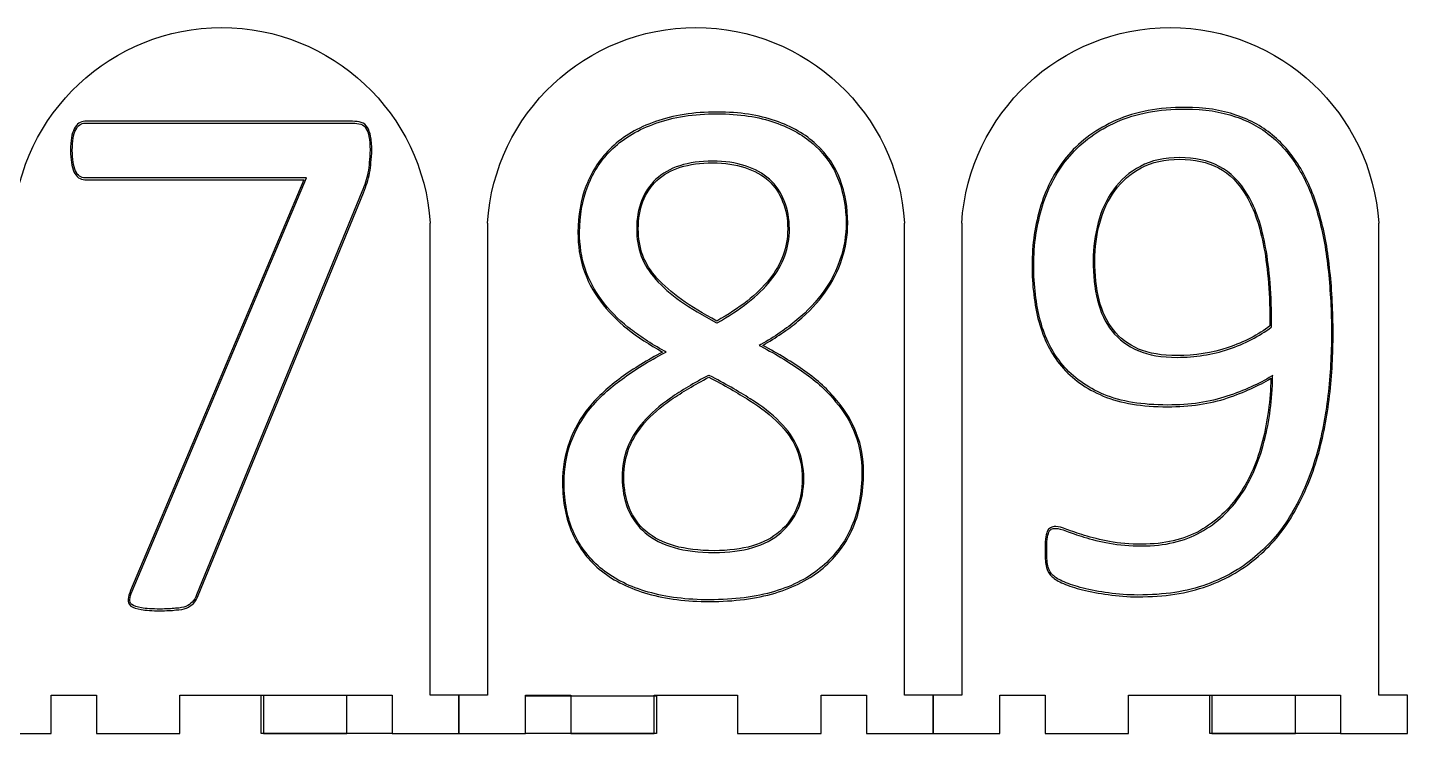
# Model space of a CAD drawing. Header units: millimetres. Extents: x 2 to 252, y -164 to -3.
# Drawn here: x 107.1 to 251.8, y -163.6 to -89.6 of the extents above; entities that cross this region are included whole.
import ezdxf

# ---------------------------------------------------------------- set-up
doc = ezdxf.new("R2010")
doc.units = ezdxf.units.MM
doc.layers.get('0').update_dxf_attribs({"linetype": 'CONTINUOUS'})

msp = doc.modelspace()

# ---------------------------------------------------------------- linework, layer by layer
for p, q in [((112.54, -99.8), (112.54, -99.79)), ((112.54, -99.79), (112.54, -99.79)), ((141.14, -99.42), (113.09, -99.42)), ((113.09, -99.61), (141.14, -99.61)), ((142.01, -99.73), (142.01, -99.73)), ((172.92, -99.45), (172.92, -99.45)), ((172.98, -99.63), (172.98, -99.63)), ((185.46, -99.55), (185.46, -99.55)), ((185.46, -99.55), (185.46, -99.55)), ((185.51, -99.38), (185.51, -99.38)), ((233.76, -98.94), (233.76, -98.94)), ((233.76, -98.94), (233.76, -98.94)), ((233.82, -98.77), (233.82, -98.77)), ((111.66, -101.15), (111.66, -101.15)), ((111.66, -101.15), (111.66, -101.16)), ((112.12, -100.31), (112.13, -100.31)), ((112.13, -100.31), (112.13, -100.31)), ((142.55, -100.15), (142.55, -100.16)), ((142.55, -100.16), (142.56, -100.16)), ((237.75, -101.19), (237.75, -101.19)), ((237.86, -101.05), (237.86, -101.05)), ((168.35, -102.12), (168.35, -102.12)), ((189.68, -101.99), (189.68, -101.99)), ((189.68, -101.99), (189.68, -101.99)), ((142.91, -103.71), (142.91, -103.72)), ((142.91, -103.72), (142.91, -103.72)), ((111.93, -104.71), (111.93, -104.71)), ((111.93, -104.71), (111.93, -104.71)), ((136.33, -105.36), (113.09, -105.36)), ((113.09, -105.55), (136.06, -105.55)), ((136.06, -105.55), (117.88, -148.6)), ((118.04, -148.68), (136.33, -105.36)), ((142.77, -104.81), (142.77, -104.81)), ((142.77, -104.81), (142.77, -104.81)), ((142.94, -104.85), (142.94, -104.85)), ((182.29, -104.27), (182.29, -104.28)), ((223.88, -104.31), (223.88, -104.31)), ((240.6, -104.74), (240.61, -104.74)), ((142.14, -106.83), (124.8, -149.08)), ((124.97, -149.15), (142.3, -106.91)), ((142.51, -105.82), (142.51, -105.82)), ((142.51, -105.82), (142.51, -105.82)), ((142.68, -105.88), (142.68, -105.88)), ((165.67, -106.15), (165.67, -106.15)), ((165.83, -106.22), (165.83, -106.22)), ((186.27, -107.83), (186.27, -107.83)), ((186.27, -107.83), (186.27, -107.83)), ((213.53, -108.29), (213.53, -108.29)), ((242.48, -109.44), (242.48, -109.44)), ((149.3, -159.6), (149.3, -110.11)), ((155.3, -110.11), (155.3, -159.6)), ((199.05, -159.6), (199.05, -110.11)), ((205.05, -110.11), (205.05, -159.6)), ((248.8, -159.6), (248.8, -110.11)), ((171.43, -113.55), (171.43, -113.55)), ((171.43, -113.55), (171.43, -113.55)), ((171.59, -113.48), (171.59, -113.48)), ((192.32, -113.83), (192.32, -113.83)), ((192.32, -113.83), (192.32, -113.83)), ((165.38, -114.93), (165.38, -114.93)), ((165.54, -114.87), (165.54, -114.87)), ((243.51, -115.18), (243.51, -115.18)), ((243.68, -115.16), (243.68, -115.16)), ((172.96, -116), (172.96, -116)), ((172.96, -116), (172.96, -116)), ((167.15, -118.29), (167.16, -118.29)), ((175.57, -118.28), (175.57, -118.28)), ((175.57, -118.28), (175.57, -118.28)), ((175.66, -118.12), (175.66, -118.12)), ((219.29, -118.19), (219.29, -118.19)), ((219.46, -118.14), (219.46, -118.14)), ((169.98, -121.19), (169.98, -121.19)), ((170.09, -121.04), (170.08, -121.04)), ((179.32, -120.55), (179.36, -120.57)), ((179.36, -120.57), (179.4, -120.55)), ((213.14, -120.42), (213.14, -120.42)), ((237.53, -121), (237.56, -120.98)), ((237.56, -120.98), (237.56, -120.93)), ((183.97, -122.84), (183.82, -122.92)), ((183.82, -122.92), (183.97, -123)), ((174.04, -123.61), (173.89, -123.53)), ((173.89, -123.69), (174.04, -123.61)), ((223.54, -123.47), (223.54, -123.47)), ((223.54, -123.47), (223.55, -123.47)), ((233.04, -123.32), (233.04, -123.32)), ((188.5, -125.76), (188.5, -125.76)), ((215.51, -125.1), (215.51, -125.1)), ((169.43, -126.45), (169.43, -126.45)), ((178.53, -126.04), (178.5, -126.06)), ((178.57, -126.06), (178.53, -126.04)), ((237.68, -126.07), (237.54, -126.15)), ((237.67, -126.23), (237.68, -126.07)), ((182.78, -128.68), (182.78, -128.68)), ((182.78, -128.68), (182.78, -128.68)), ((182.86, -128.52), (182.86, -128.52)), ((219.9, -128.23), (219.9, -128.23)), ((219.96, -128.06), (219.96, -128.06)), ((165.97, -129.39), (165.97, -129.39)), ((166.1, -129.51), (166.1, -129.51)), ((191.83, -128.82), (191.83, -128.82)), ((191.83, -128.82), (191.83, -128.82)), ((171.66, -130.92), (171.66, -130.92)), ((171.79, -131.05), (171.79, -131.04)), ((185.86, -131.09), (185.86, -131.09)), ((185.86, -131.09), (185.86, -131.09)), ((193.87, -132.25), (193.87, -132.25)), ((194.03, -132.18), (194.03, -132.17)), ((169.99, -133.63), (169.99, -133.63)), ((170.15, -133.71), (170.15, -133.7)), ((187.71, -133.75), (187.71, -133.75)), ((242.39, -134.59), (242.39, -134.59)), ((171.85, -142.57), (171.85, -142.57)), ((193.67, -142), (193.67, -142)), ((213.83, -143.22), (213.83, -143.22)), ((213.83, -143.22), (213.83, -143.23)), ((214.43, -142.21), (214.44, -142.21)), ((214.44, -142.21), (214.44, -142.2)), ((216.03, -142.4), (216.03, -142.4)), ((216.03, -142.4), (216.03, -142.4)), ((216.09, -142.23), (216.09, -142.23)), ((217.88, -143.02), (217.88, -143.02)), ((217.93, -142.84), (217.93, -142.84)), ((220.54, -143.67), (220.54, -143.67)), ((220.57, -143.49), (220.57, -143.49)), ((190.51, -146.26), (190.51, -146.26)), ((213.95, -146.21), (213.95, -146.22)), ((213.95, -146.22), (213.95, -146.22)), ((217.73, -148.55), (217.73, -148.55)), ((220.43, -149.05), (220.43, -149.05)), ((220.46, -148.86), (220.46, -148.86)), ((220.46, -148.86), (220.46, -148.86)), ((230.79, -148.16), (230.8, -148.16)), ((117.79, -149.56), (117.79, -149.56)), ((117.9, -150.25), (117.91, -150.25)), ((117.91, -150.25), (117.91, -150.26)), ((122.61, -150.48), (122.6, -150.48)), ((122.61, -150.48), (122.61, -150.48)), ((123.72, -150.46), (123.72, -150.46)), ((123.72, -150.46), (123.73, -150.46)), ((124.8, -149.08), (124.8, -149.08)), ((124.97, -149.15), (124.97, -149.15)), ((109.55, -163.6), (109.55, -159.6)), ((109.55, -159.6), (114.3, -159.6)), ((114.3, -159.6), (114.3, -163.6)), ((123.05, -163.6), (123.05, -159.6)), ((123.05, -159.6), (131.8, -159.6)), ((131.58, -159.6), (145.3, -159.6)), ((131.58, -163.6), (131.58, -159.6)), ((131.8, -159.6), (131.8, -163.6)), ((140.55, -163.6), (140.55, -159.6)), ((140.55, -159.6), (145.3, -159.6)), ((145.3, -159.6), (145.3, -163.6)), ((145.3, -159.6), (145.3, -163.6)), ((152.3, -159.6), (149.3, -159.6)), ((152.3, -163.6), (152.3, -159.6)), ((155.3, -159.6), (152.3, -159.6)), ((152.3, -159.6), (152.3, -163.6)), ((159.3, -163.6), (159.3, -159.6)), ((159.3, -159.6), (164.05, -159.6)), ((159.3, -159.66), (173.05, -159.66)), ((159.3, -163.6), (159.3, -159.66)), ((164.05, -159.6), (164.05, -163.6)), ((172.8, -163.6), (172.8, -159.6)), ((172.8, -159.6), (181.55, -159.6)), ((173.05, -159.66), (173.05, -163.6)), ((181.55, -159.6), (181.55, -163.6)), ((190.3, -163.6), (190.3, -159.6)), ((190.3, -159.6), (195.05, -159.6)), ((195.05, -159.6), (195.05, -163.6)), ((202.05, -159.6), (199.05, -159.6)), ((202.05, -163.6), (202.05, -159.6)), ((205.05, -159.6), (202.05, -159.6)), ((202.05, -159.6), (202.05, -163.6)), ((209.05, -163.6), (209.05, -159.6)), ((209.05, -159.6), (213.8, -159.6)), ((213.8, -159.6), (213.8, -163.6)), ((222.55, -163.6), (222.55, -159.6)), ((222.55, -159.6), (231.3, -159.6)), ((231.08, -159.6), (244.8, -159.6)), ((231.08, -163.6), (231.08, -159.6)), ((231.3, -159.6), (231.3, -163.6)), ((240.05, -163.6), (240.05, -159.6)), ((240.05, -159.6), (244.8, -159.6)), ((244.8, -159.6), (244.8, -163.6)), ((244.8, -159.6), (244.8, -163.6)), ((251.8, -159.6), (248.8, -159.6)), ((251.8, -163.6), (251.8, -159.6)), ((102.55, -163.6), (109.55, -163.6)), ((114.3, -163.6), (123.05, -163.6)), ((145.3, -163.6), (131.58, -163.6)), ((131.8, -163.6), (140.55, -163.6)), ((145.3, -163.6), (152.3, -163.6)), ((152.3, -163.6), (159.3, -163.6)), ((173.05, -163.6), (159.3, -163.6)), ((164.05, -163.6), (172.8, -163.6)), ((181.55, -163.6), (190.3, -163.6)), ((195.05, -163.6), (202.05, -163.6)), ((202.05, -163.6), (209.05, -163.6)), ((213.8, -163.6), (222.55, -163.6)), ((244.8, -163.6), (231.08, -163.6)), ((231.3, -163.6), (240.05, -163.6)), ((244.8, -163.6), (251.8, -163.6))]:
    msp.add_line(p, q)
at = {"extrusion": (0, 0, -1)}
for centre in [(-127.43, -111.52), (-177.18, -111.52), (-226.93, -111.52)]:
    msp.add_arc(centre, 21.92, 3.6953, 176.3047, dxfattribs=at)
for points in [[(228.52, -97.96), (225.71, -97.96), (223.29, -98.41), (221.26, -99.31)], [(221.33, -99.48), (223.33, -98.59), (225.73, -98.14), (228.52, -98.14)], [(233.82, -98.77), (232.28, -98.23), (230.52, -97.96), (228.52, -97.96)], [(228.52, -98.14), (230.5, -98.14), (232.25, -98.41), (233.76, -98.94)], [(112.45, -99.63), (112.25, -99.75), (112.1, -99.95), (111.97, -100.22)], [(112.13, -100.31), (112.25, -100.06), (112.38, -99.89), (112.54, -99.8)], [(113.09, -99.42), (112.85, -99.42), (112.63, -99.49), (112.45, -99.63)], [(112.54, -99.79), (112.7, -99.67), (112.88, -99.61), (113.09, -99.61)], [(142.06, -99.54), (141.8, -99.46), (141.5, -99.42), (141.14, -99.42)], [(141.14, -99.61), (141.48, -99.61), (141.77, -99.65), (142.01, -99.73)], [(142.01, -99.73), (142.27, -99.8), (142.44, -99.94), (142.55, -100.15)], [(142.71, -100.06), (142.57, -99.8), (142.35, -99.63), (142.06, -99.54)], [(172.92, -99.45), (171.09, -100.1), (169.57, -100.98), (168.35, -102.12)], [(168.47, -102.26), (169.66, -101.14), (171.16, -100.27), (172.98, -99.63)], [(179.4, -98.45), (176.94, -98.45), (174.78, -98.79), (172.92, -99.45)], [(172.98, -99.63), (174.82, -98.97), (176.96, -98.64), (179.4, -98.64)], [(185.51, -99.38), (183.8, -98.76), (181.76, -98.45), (179.4, -98.45)], [(179.4, -98.64), (181.74, -98.64), (183.76, -98.94), (185.46, -99.55)], [(185.46, -99.55), (187.18, -100.14), (188.58, -100.95), (189.68, -101.99)], [(189.79, -101.85), (188.68, -100.79), (187.25, -99.97), (185.51, -99.38)], [(221.26, -99.31), (219.23, -100.21), (217.56, -101.42), (216.25, -102.94)], [(216.38, -103.06), (217.68, -101.56), (219.32, -100.37), (221.33, -99.48)], [(233.76, -98.94), (235.3, -99.45), (236.63, -100.2), (237.75, -101.19)], [(237.86, -101.05), (236.72, -100.04), (235.37, -99.28), (233.82, -98.77)], [(111.66, -101.16), (111.61, -101.53), (111.58, -101.97), (111.58, -102.47)], [(111.97, -100.22), (111.84, -100.47), (111.74, -100.78), (111.66, -101.15)], [(111.76, -102.47), (111.76, -101.97), (111.79, -101.55), (111.84, -101.19)], [(111.84, -101.19), (111.91, -100.83), (112.01, -100.54), (112.12, -100.31)], [(111.97, -100.22), (111.97, -100.22), (111.97, -100.22), (111.97, -100.22)], [(111.97, -100.22), (111.97, -100.22), (111.97, -100.22), (111.97, -100.22)], [(142.56, -100.16), (142.7, -100.38), (142.81, -100.67), (142.88, -101.03)], [(143.05, -100.99), (142.98, -100.62), (142.86, -100.31), (142.71, -100.06)], [(142.88, -101.03), (142.95, -101.39), (142.99, -101.86), (142.99, -102.43)], [(143.17, -102.43), (143.17, -101.85), (143.13, -101.37), (143.05, -100.99)], [(237.75, -101.19), (238.87, -102.16), (239.82, -103.34), (240.6, -104.74)], [(240.76, -104.64), (239.97, -103.23), (239, -102.03), (237.86, -101.05)], [(111.58, -102.47), (111.58, -103.42), (111.7, -104.16), (111.93, -104.71)], [(112.09, -104.63), (111.88, -104.12), (111.76, -103.4), (111.76, -102.47)], [(142.99, -102.43), (142.99, -102.9), (142.97, -103.32), (142.91, -103.71)], [(143.09, -103.74), (143.14, -103.34), (143.17, -102.9), (143.17, -102.43)], [(168.35, -102.12), (167.17, -103.26), (166.27, -104.6), (165.67, -106.15)], [(165.83, -106.22), (166.42, -104.69), (167.3, -103.38), (168.47, -102.26)], [(189.68, -101.99), (190.8, -103.01), (191.62, -104.21), (192.14, -105.6)], [(192.3, -105.53), (191.77, -104.11), (190.93, -102.89), (189.79, -101.85)], [(142.91, -103.72), (142.89, -104.08), (142.84, -104.44), (142.77, -104.81)], [(142.94, -104.85), (143.02, -104.48), (143.07, -104.11), (143.09, -103.74)], [(178.93, -103.6), (176.32, -103.6), (174.33, -104.23), (172.97, -105.5)], [(173.08, -105.64), (174.4, -104.4), (176.35, -103.78), (178.93, -103.78)], [(182.34, -104.1), (181.35, -103.76), (180.21, -103.6), (178.93, -103.6)], [(178.93, -103.78), (180.2, -103.78), (181.32, -103.94), (182.29, -104.27)], [(184.89, -105.5), (184.21, -104.87), (183.36, -104.41), (182.34, -104.1)], [(216.25, -102.94), (214.94, -104.46), (213.98, -106.22), (213.36, -108.23)], [(213.53, -108.29), (214.14, -106.3), (215.09, -104.56), (216.38, -103.06)], [(223.8, -104.15), (222.65, -104.74), (221.71, -105.56), (220.96, -106.59)], [(227.93, -103.22), (226.32, -103.22), (224.94, -103.53), (223.8, -104.15)], [(223.88, -104.31), (224.99, -103.71), (226.34, -103.4), (227.93, -103.4)], [(232.06, -104.15), (230.87, -103.53), (229.49, -103.22), (227.93, -103.22)], [(227.93, -103.4), (229.46, -103.4), (230.81, -103.71), (231.98, -104.31)], [(235.08, -107.18), (234.26, -105.78), (233.26, -104.77), (232.06, -104.15)], [(111.93, -104.71), (112.19, -105.26), (112.59, -105.55), (113.09, -105.55)], [(113.09, -105.36), (112.65, -105.36), (112.33, -105.13), (112.09, -104.63)], [(112.09, -104.63), (112.09, -104.63), (112.09, -104.63), (112.09, -104.63)], [(142.77, -104.81), (142.72, -105.15), (142.63, -105.48), (142.51, -105.82)], [(142.68, -105.88), (142.8, -105.54), (142.89, -105.19), (142.94, -104.85)], [(172.97, -105.5), (171.63, -106.77), (170.96, -108.52), (170.96, -110.71)], [(171.13, -110.71), (171.13, -108.56), (171.78, -106.87), (173.08, -105.64)], [(182.29, -104.28), (183.29, -104.58), (184.12, -105.03), (184.78, -105.64)], [(184.78, -105.64), (185.44, -106.24), (185.94, -106.97), (186.27, -107.83)], [(186.43, -107.76), (186.09, -106.88), (185.58, -106.12), (184.89, -105.5)], [(192.14, -105.6), (192.66, -107), (192.93, -108.5), (192.93, -110.1)], [(193.1, -110.1), (193.1, -108.48), (192.83, -106.95), (192.3, -105.53)], [(221.11, -106.7), (221.84, -105.69), (222.76, -104.9), (223.88, -104.31)], [(231.98, -104.31), (233.14, -104.92), (234.13, -105.9), (234.93, -107.27)], [(240.61, -104.74), (241.39, -106.11), (242.01, -107.68), (242.48, -109.44)], [(242.65, -109.39), (242.18, -107.62), (241.55, -106.03), (240.76, -104.64)], [(142.51, -105.82), (142.41, -106.13), (142.29, -106.47), (142.14, -106.83)], [(142.3, -106.91), (142.45, -106.54), (142.58, -106.2), (142.68, -105.88)], [(165.67, -106.15), (165.09, -107.67), (164.8, -109.31), (164.8, -111.06)], [(164.97, -111.06), (164.97, -109.33), (165.26, -107.72), (165.83, -106.22)], [(220.96, -106.59), (220.24, -107.6), (219.71, -108.75), (219.37, -110.04)], [(219.54, -110.09), (219.88, -108.82), (220.4, -107.69), (221.11, -106.7)], [(186.27, -107.83), (186.63, -108.69), (186.8, -109.65), (186.8, -110.71)], [(186.98, -110.71), (186.98, -109.63), (186.79, -108.64), (186.43, -107.76)], [(213.36, -108.23), (212.74, -110.21), (212.43, -112.31), (212.43, -114.52)], [(212.61, -114.52), (212.61, -112.33), (212.92, -110.25), (213.53, -108.29)], [(234.93, -107.27), (235.73, -108.64), (236.34, -110.45), (236.76, -112.69)], [(236.93, -112.66), (236.52, -110.4), (235.9, -108.57), (235.08, -107.18)], [(242.48, -109.44), (242.97, -111.2), (243.31, -113.11), (243.51, -115.18)], [(243.68, -115.16), (243.48, -113.08), (243.14, -111.16), (242.65, -109.39)], [(164.8, -111.06), (164.8, -112.45), (164.99, -113.74), (165.38, -114.93)], [(165.54, -114.87), (165.16, -113.7), (164.97, -112.43), (164.97, -111.06)], [(170.96, -110.71), (170.96, -111.72), (171.11, -112.67), (171.43, -113.55)], [(171.59, -113.48), (171.28, -112.62), (171.13, -111.7), (171.13, -110.71)], [(186.8, -110.71), (186.8, -112.64), (186.17, -114.39), (184.88, -115.99)], [(185.01, -116.11), (186.32, -114.48), (186.98, -112.68), (186.98, -110.71)], [(192.93, -110.1), (192.93, -111.39), (192.73, -112.64), (192.32, -113.83)], [(192.48, -113.89), (192.89, -112.68), (193.1, -111.41), (193.1, -110.1)], [(219.37, -110.04), (219.02, -111.33), (218.85, -112.66), (218.85, -114.02)], [(219.02, -114.02), (219.02, -112.67), (219.19, -111.36), (219.54, -110.09)], [(236.76, -112.69), (237.17, -114.9), (237.38, -117.63), (237.39, -120.88)], [(237.56, -120.93), (237.56, -117.65), (237.35, -114.89), (236.93, -112.66)], [(171.43, -113.55), (171.77, -114.41), (172.28, -115.22), (172.96, -116)], [(173.09, -115.87), (172.42, -115.11), (171.92, -114.31), (171.59, -113.48)], [(192.32, -113.83), (191.94, -115.02), (191.37, -116.15), (190.6, -117.22)], [(190.74, -117.33), (191.51, -116.25), (192.1, -115.1), (192.48, -113.89)], [(218.85, -114.02), (218.85, -115.54), (218.99, -116.93), (219.29, -118.19)], [(219.46, -118.14), (219.17, -116.9), (219.02, -115.52), (219.02, -114.02)], [(165.38, -114.93), (165.79, -116.12), (166.38, -117.24), (167.15, -118.29)], [(167.29, -118.18), (166.53, -117.14), (165.95, -116.03), (165.54, -114.87)], [(212.43, -114.52), (212.43, -116.65), (212.67, -118.62), (213.14, -120.42)], [(213.31, -120.37), (212.84, -118.59), (212.61, -116.64), (212.61, -114.52)], [(243.51, -115.18), (243.73, -117.23), (243.84, -119.38), (243.84, -121.66)], [(244.01, -121.66), (244.01, -119.38), (243.9, -117.21), (243.68, -115.16)], [(172.96, -116), (173.66, -116.77), (174.53, -117.53), (175.57, -118.28)], [(175.66, -118.12), (174.64, -117.38), (173.78, -116.63), (173.09, -115.87)], [(184.88, -115.99), (183.6, -117.58), (181.76, -119.04), (179.36, -120.36)], [(179.4, -120.55), (181.83, -119.21), (183.71, -117.73), (185.01, -116.11)], [(190.6, -117.22), (189.84, -118.29), (188.9, -119.3), (187.77, -120.24)], [(167.16, -118.29), (167.93, -119.32), (168.87, -120.29), (169.98, -121.19)], [(170.08, -121.04), (168.98, -120.15), (168.05, -119.2), (167.29, -118.18)], [(175.57, -118.28), (176.63, -119), (177.88, -119.75), (179.32, -120.55)], [(179.36, -120.36), (177.94, -119.58), (176.71, -118.83), (175.66, -118.12)], [(187.88, -120.38), (189.01, -119.43), (189.97, -118.41), (190.74, -117.33)], [(219.29, -118.19), (219.61, -119.45), (220.12, -120.53), (220.82, -121.41)], [(220.96, -121.29), (220.28, -120.43), (219.78, -119.39), (219.46, -118.14)], [(169.98, -121.19), (171.05, -122.03), (172.3, -122.84), (173.68, -123.61)], [(173.89, -123.53), (172.45, -122.74), (171.19, -121.91), (170.09, -121.04)], [(187.77, -120.24), (186.67, -121.16), (185.41, -122.02), (183.97, -122.84)], [(184.18, -122.92), (185.56, -122.12), (186.81, -121.28), (187.88, -120.38)], [(213.14, -120.42), (213.63, -122.22), (214.42, -123.78), (215.51, -125.1)], [(215.65, -124.98), (214.57, -123.68), (213.8, -122.15), (213.31, -120.37)], [(220.82, -121.41), (221.52, -122.29), (222.43, -122.98), (223.54, -123.47)], [(223.61, -123.3), (222.52, -122.82), (221.63, -122.15), (220.96, -121.29)], [(237.39, -120.88), (236.15, -121.81), (234.68, -122.57), (232.99, -123.15)], [(233.04, -123.32), (234.77, -122.73), (236.26, -121.96), (237.53, -121)], [(183.97, -123), (185.67, -123.9), (187.18, -124.82), (188.5, -125.76)], [(188.6, -125.61), (187.31, -124.69), (185.82, -123.79), (184.18, -122.92)], [(243.84, -121.66), (243.84, -123.81), (243.71, -125.98), (243.47, -128.18)], [(243.64, -128.2), (243.89, -125.99), (244.01, -123.81), (244.01, -121.66)], [(173.68, -123.61), (172.08, -124.46), (170.62, -125.35), (169.34, -126.3)], [(169.43, -126.45), (170.75, -125.48), (172.24, -124.56), (173.89, -123.69)], [(223.55, -123.47), (224.67, -123.94), (226.04, -124.17), (227.67, -124.17)], [(227.67, -123.99), (226.06, -123.99), (224.7, -123.76), (223.61, -123.3)], [(232.99, -123.15), (231.28, -123.71), (229.5, -123.99), (227.67, -123.99)], [(227.67, -124.17), (229.52, -124.17), (231.31, -123.89), (233.04, -123.32)], [(188.5, -125.76), (189.84, -126.71), (190.95, -127.72), (191.83, -128.82)], [(191.96, -128.7), (191.07, -127.59), (189.95, -126.56), (188.6, -125.61)], [(215.51, -125.1), (216.63, -126.42), (218.09, -127.46), (219.9, -128.23)], [(219.96, -128.06), (218.18, -127.3), (216.74, -126.27), (215.65, -124.98)], [(169.34, -126.3), (168.01, -127.25), (166.89, -128.28), (165.97, -129.39)], [(166.1, -129.51), (167.01, -128.41), (168.12, -127.39), (169.43, -126.45)], [(178.5, -126.06), (176.98, -126.86), (175.64, -127.65), (174.49, -128.45)], [(174.58, -128.6), (175.72, -127.82), (177.04, -127.04), (178.53, -126.25)], [(178.53, -126.25), (180.15, -127.09), (181.56, -127.9), (182.78, -128.68)], [(182.86, -128.52), (181.64, -127.73), (180.21, -126.91), (178.57, -126.06)], [(237.54, -126.15), (236.25, -126.94), (234.69, -127.64), (232.88, -128.25)], [(232.93, -128.43), (234.7, -127.83), (236.2, -127.14), (237.49, -126.37)], [(237.49, -126.37), (237.43, -128.67), (237.14, -130.85), (236.61, -132.92)], [(236.79, -132.97), (237.33, -130.84), (237.62, -128.59), (237.67, -126.23)], [(174.49, -128.45), (173.36, -129.25), (172.41, -130.07), (171.66, -130.92)], [(171.79, -131.04), (172.53, -130.21), (173.46, -129.39), (174.58, -128.6)], [(182.78, -128.68), (184.02, -129.45), (185.05, -130.25), (185.86, -131.09)], [(185.98, -130.95), (185.15, -130.1), (184.12, -129.29), (182.86, -128.52)], [(194.03, -132.17), (193.57, -130.94), (192.88, -129.78), (191.96, -128.7)], [(219.9, -128.23), (221.73, -128.98), (223.98, -129.35), (226.64, -129.35)], [(226.64, -129.17), (223.99, -129.17), (221.77, -128.8), (219.96, -128.06)], [(232.88, -128.25), (231.07, -128.86), (228.99, -129.17), (226.64, -129.17)], [(226.64, -129.35), (229, -129.35), (231.1, -129.04), (232.93, -128.43)], [(243.47, -128.18), (243.22, -130.37), (242.81, -132.49), (242.22, -134.53)], [(242.39, -134.59), (242.98, -132.53), (243.4, -130.4), (243.64, -128.2)], [(165.97, -129.39), (165.07, -130.5), (164.39, -131.71), (163.9, -133.02)], [(164.06, -133.09), (164.54, -131.79), (165.22, -130.6), (166.1, -129.51)], [(191.83, -128.82), (192.74, -129.89), (193.42, -131.03), (193.87, -132.25)], [(171.66, -130.92), (170.94, -131.77), (170.38, -132.68), (169.99, -133.63)], [(170.15, -133.7), (170.53, -132.77), (171.08, -131.88), (171.79, -131.05)], [(185.86, -131.09), (186.69, -131.9), (187.31, -132.79), (187.71, -133.75)], [(187.87, -133.67), (187.46, -132.69), (186.82, -131.78), (185.98, -130.95)], [(163.9, -133.02), (163.42, -134.34), (163.18, -135.78), (163.18, -137.36)], [(163.35, -137.36), (163.35, -135.8), (163.59, -134.38), (164.06, -133.09)], [(193.87, -132.25), (194.35, -133.44), (194.58, -134.76), (194.58, -136.2)], [(194.76, -136.2), (194.76, -134.74), (194.52, -133.39), (194.03, -132.18)], [(236.61, -132.92), (236.08, -135.04), (235.27, -136.9), (234.2, -138.5)], [(234.34, -138.6), (235.43, -136.98), (236.24, -135.1), (236.79, -132.97)], [(169.99, -133.63), (169.62, -134.57), (169.44, -135.6), (169.44, -136.74)], [(169.62, -136.74), (169.62, -135.63), (169.79, -134.62), (170.15, -133.71)], [(187.71, -133.75), (188.11, -134.68), (188.32, -135.73), (188.32, -136.89)], [(188.49, -136.89), (188.49, -135.71), (188.28, -134.63), (187.87, -133.67)], [(242.22, -134.53), (241.63, -136.55), (240.84, -138.45), (239.83, -140.23)], [(239.98, -140.33), (241, -138.53), (241.8, -136.62), (242.39, -134.59)], [(163.18, -137.36), (163.18, -139.34), (163.53, -141.1), (164.23, -142.65)], [(164.38, -142.58), (163.69, -141.05), (163.35, -139.32), (163.35, -137.36)], [(169.44, -136.74), (169.44, -139.24), (170.25, -141.2), (171.85, -142.57)], [(171.96, -142.43), (170.4, -141.09), (169.62, -139.2), (169.62, -136.74)], [(188.32, -136.89), (188.32, -139.23), (187.54, -141.06), (185.97, -142.43)], [(186.08, -142.57), (187.68, -141.17), (188.49, -139.27), (188.49, -136.89)], [(194.58, -136.2), (194.58, -138.34), (194.23, -140.25), (193.51, -141.92)], [(193.67, -142), (194.39, -140.3), (194.76, -138.36), (194.76, -136.2)], [(234.2, -138.5), (233.12, -140.1), (231.73, -141.38), (230.02, -142.35)], [(230.11, -142.51), (231.84, -141.53), (233.25, -140.23), (234.34, -138.6)], [(239.83, -140.23), (238.85, -141.99), (237.61, -143.53), (236.09, -144.85)], [(236.2, -145), (237.74, -143.66), (239, -142.1), (239.98, -140.33)], [(164.23, -142.65), (164.93, -144.2), (165.95, -145.51), (167.28, -146.57)], [(167.38, -146.42), (166.07, -145.38), (165.07, -144.1), (164.38, -142.58)], [(171.85, -142.57), (173.48, -143.95), (175.89, -144.63), (179.07, -144.63)], [(179.07, -144.44), (175.92, -144.44), (173.55, -143.77), (171.96, -142.43)], [(185.97, -142.43), (184.43, -143.77), (182.14, -144.44), (179.07, -144.44)], [(179.07, -144.63), (182.16, -144.63), (184.5, -143.95), (186.08, -142.57)], [(193.51, -141.92), (192.8, -143.57), (191.76, -144.97), (190.4, -146.11)], [(190.51, -146.26), (191.89, -145.1), (192.94, -143.68), (193.67, -142)], [(213.83, -143.23), (213.81, -143.57), (213.8, -144.01), (213.8, -144.58)], [(214.02, -142.43), (213.95, -142.62), (213.88, -142.88), (213.83, -143.22)], [(213.97, -144.58), (213.97, -144.02), (213.99, -143.57), (214.01, -143.24)], [(214.01, -143.24), (214.06, -142.92), (214.12, -142.67), (214.19, -142.5)], [(214.01, -143.24), (214.01, -143.24), (214.01, -143.24), (214.01, -143.24)], [(214.37, -142.04), (214.22, -142.1), (214.1, -142.24), (214.02, -142.43)], [(214.19, -142.5), (214.25, -142.34), (214.34, -142.25), (214.43, -142.21)], [(214.92, -141.91), (214.71, -141.91), (214.53, -141.96), (214.37, -142.04)], [(214.44, -142.2), (214.57, -142.13), (214.73, -142.1), (214.92, -142.1)], [(216.09, -142.23), (215.59, -142.02), (215.21, -141.91), (214.92, -141.91)], [(214.92, -142.1), (215.17, -142.1), (215.54, -142.2), (216.03, -142.4)], [(216.03, -142.4), (216.52, -142.58), (217.14, -142.79), (217.88, -143.02)], [(217.93, -142.84), (217.19, -142.61), (216.58, -142.41), (216.09, -142.23)], [(217.88, -143.02), (218.64, -143.25), (219.53, -143.47), (220.54, -143.67)], [(220.57, -143.49), (219.57, -143.29), (218.68, -143.07), (217.93, -142.84)], [(230.02, -142.35), (228.34, -143.29), (226.32, -143.76), (223.95, -143.76)], [(223.95, -143.94), (226.34, -143.94), (228.4, -143.47), (230.11, -142.51)], [(213.8, -144.58), (213.8, -145.25), (213.84, -145.79), (213.95, -146.21)], [(214.12, -146.17), (214.02, -145.77), (213.97, -145.24), (213.97, -144.58)], [(220.54, -143.67), (221.55, -143.85), (222.69, -143.94), (223.95, -143.94)], [(223.95, -143.76), (222.7, -143.76), (221.57, -143.67), (220.57, -143.49)], [(190.4, -146.11), (189.07, -147.26), (187.41, -148.12), (185.43, -148.71)], [(214.64, -147.04), (214.41, -146.83), (214.24, -146.54), (214.12, -146.17)], [(236.09, -144.85), (234.6, -146.18), (232.82, -147.22), (230.74, -147.99)], [(230.8, -148.16), (232.89, -147.39), (234.7, -146.33), (236.2, -145)], [(167.28, -146.57), (168.61, -147.62), (170.23, -148.42), (172.14, -148.96)], [(172.18, -148.78), (170.29, -148.25), (168.69, -147.46), (167.38, -146.42)], [(185.47, -148.88), (187.47, -148.29), (189.15, -147.42), (190.51, -146.26)], [(213.95, -146.22), (214.07, -146.62), (214.27, -146.94), (214.53, -147.18)], [(214.53, -147.18), (214.78, -147.42), (215.18, -147.66), (215.73, -147.89)], [(215.8, -147.72), (215.26, -147.49), (214.88, -147.26), (214.64, -147.04)], [(117.88, -148.6), (117.73, -148.95), (117.64, -149.26), (117.61, -149.54)], [(117.79, -149.56), (117.81, -149.31), (117.9, -149.02), (118.04, -148.68)], [(172.14, -148.96), (174.04, -149.5), (176.2, -149.77), (178.61, -149.77)], [(178.61, -149.59), (176.21, -149.59), (174.07, -149.32), (172.18, -148.78)], [(185.43, -148.71), (183.44, -149.29), (181.17, -149.59), (178.61, -149.59)], [(178.61, -149.77), (181.18, -149.77), (183.47, -149.48), (185.47, -148.88)], [(215.73, -147.89), (216.28, -148.12), (216.94, -148.34), (217.73, -148.55)], [(217.78, -148.37), (216.99, -148.16), (216.33, -147.95), (215.8, -147.72)], [(217.73, -148.55), (218.55, -148.75), (219.45, -148.92), (220.43, -149.05)], [(220.46, -148.86), (219.48, -148.74), (218.58, -148.57), (217.78, -148.37)], [(220.43, -149.05), (221.44, -149.2), (222.48, -149.28), (223.54, -149.28)], [(223.54, -149.09), (222.49, -149.09), (221.46, -149.02), (220.46, -148.86)], [(230.74, -147.99), (228.68, -148.72), (226.29, -149.09), (223.54, -149.09)], [(223.54, -149.28), (226.3, -149.28), (228.72, -148.91), (230.79, -148.16)], [(117.61, -149.54), (117.59, -149.8), (117.69, -150.05), (117.9, -150.25)], [(118.02, -150.1), (117.84, -149.93), (117.77, -149.76), (117.79, -149.56)], [(117.91, -150.26), (118.15, -150.43), (118.51, -150.54), (118.99, -150.62)], [(119.02, -150.44), (118.56, -150.36), (118.22, -150.24), (118.02, -150.1)], [(120.98, -150.56), (120.14, -150.56), (119.48, -150.52), (119.02, -150.44)], [(122.6, -150.48), (122.16, -150.53), (121.62, -150.56), (120.98, -150.56)], [(123.66, -150.29), (123.4, -150.39), (123.05, -150.45), (122.61, -150.48)], [(122.62, -150.66), (123.07, -150.64), (123.44, -150.57), (123.72, -150.46)], [(124.34, -149.83), (124.17, -150.01), (123.95, -150.16), (123.66, -150.28)], [(123.66, -150.28), (123.66, -150.29), (123.66, -150.29), (123.66, -150.29)], [(123.73, -150.46), (124.03, -150.33), (124.28, -150.16), (124.46, -149.97)], [(124.8, -149.08), (124.68, -149.38), (124.53, -149.63), (124.34, -149.83)], [(124.46, -149.97), (124.67, -149.75), (124.84, -149.48), (124.97, -149.15)], [(118.99, -150.62), (119.47, -150.7), (120.13, -150.74), (120.98, -150.74)], [(120.98, -150.74), (121.62, -150.74), (122.17, -150.72), (122.62, -150.66)]]:
    msp.add_open_spline(points, degree=3)

doc.saveas('drawing.dxf')
